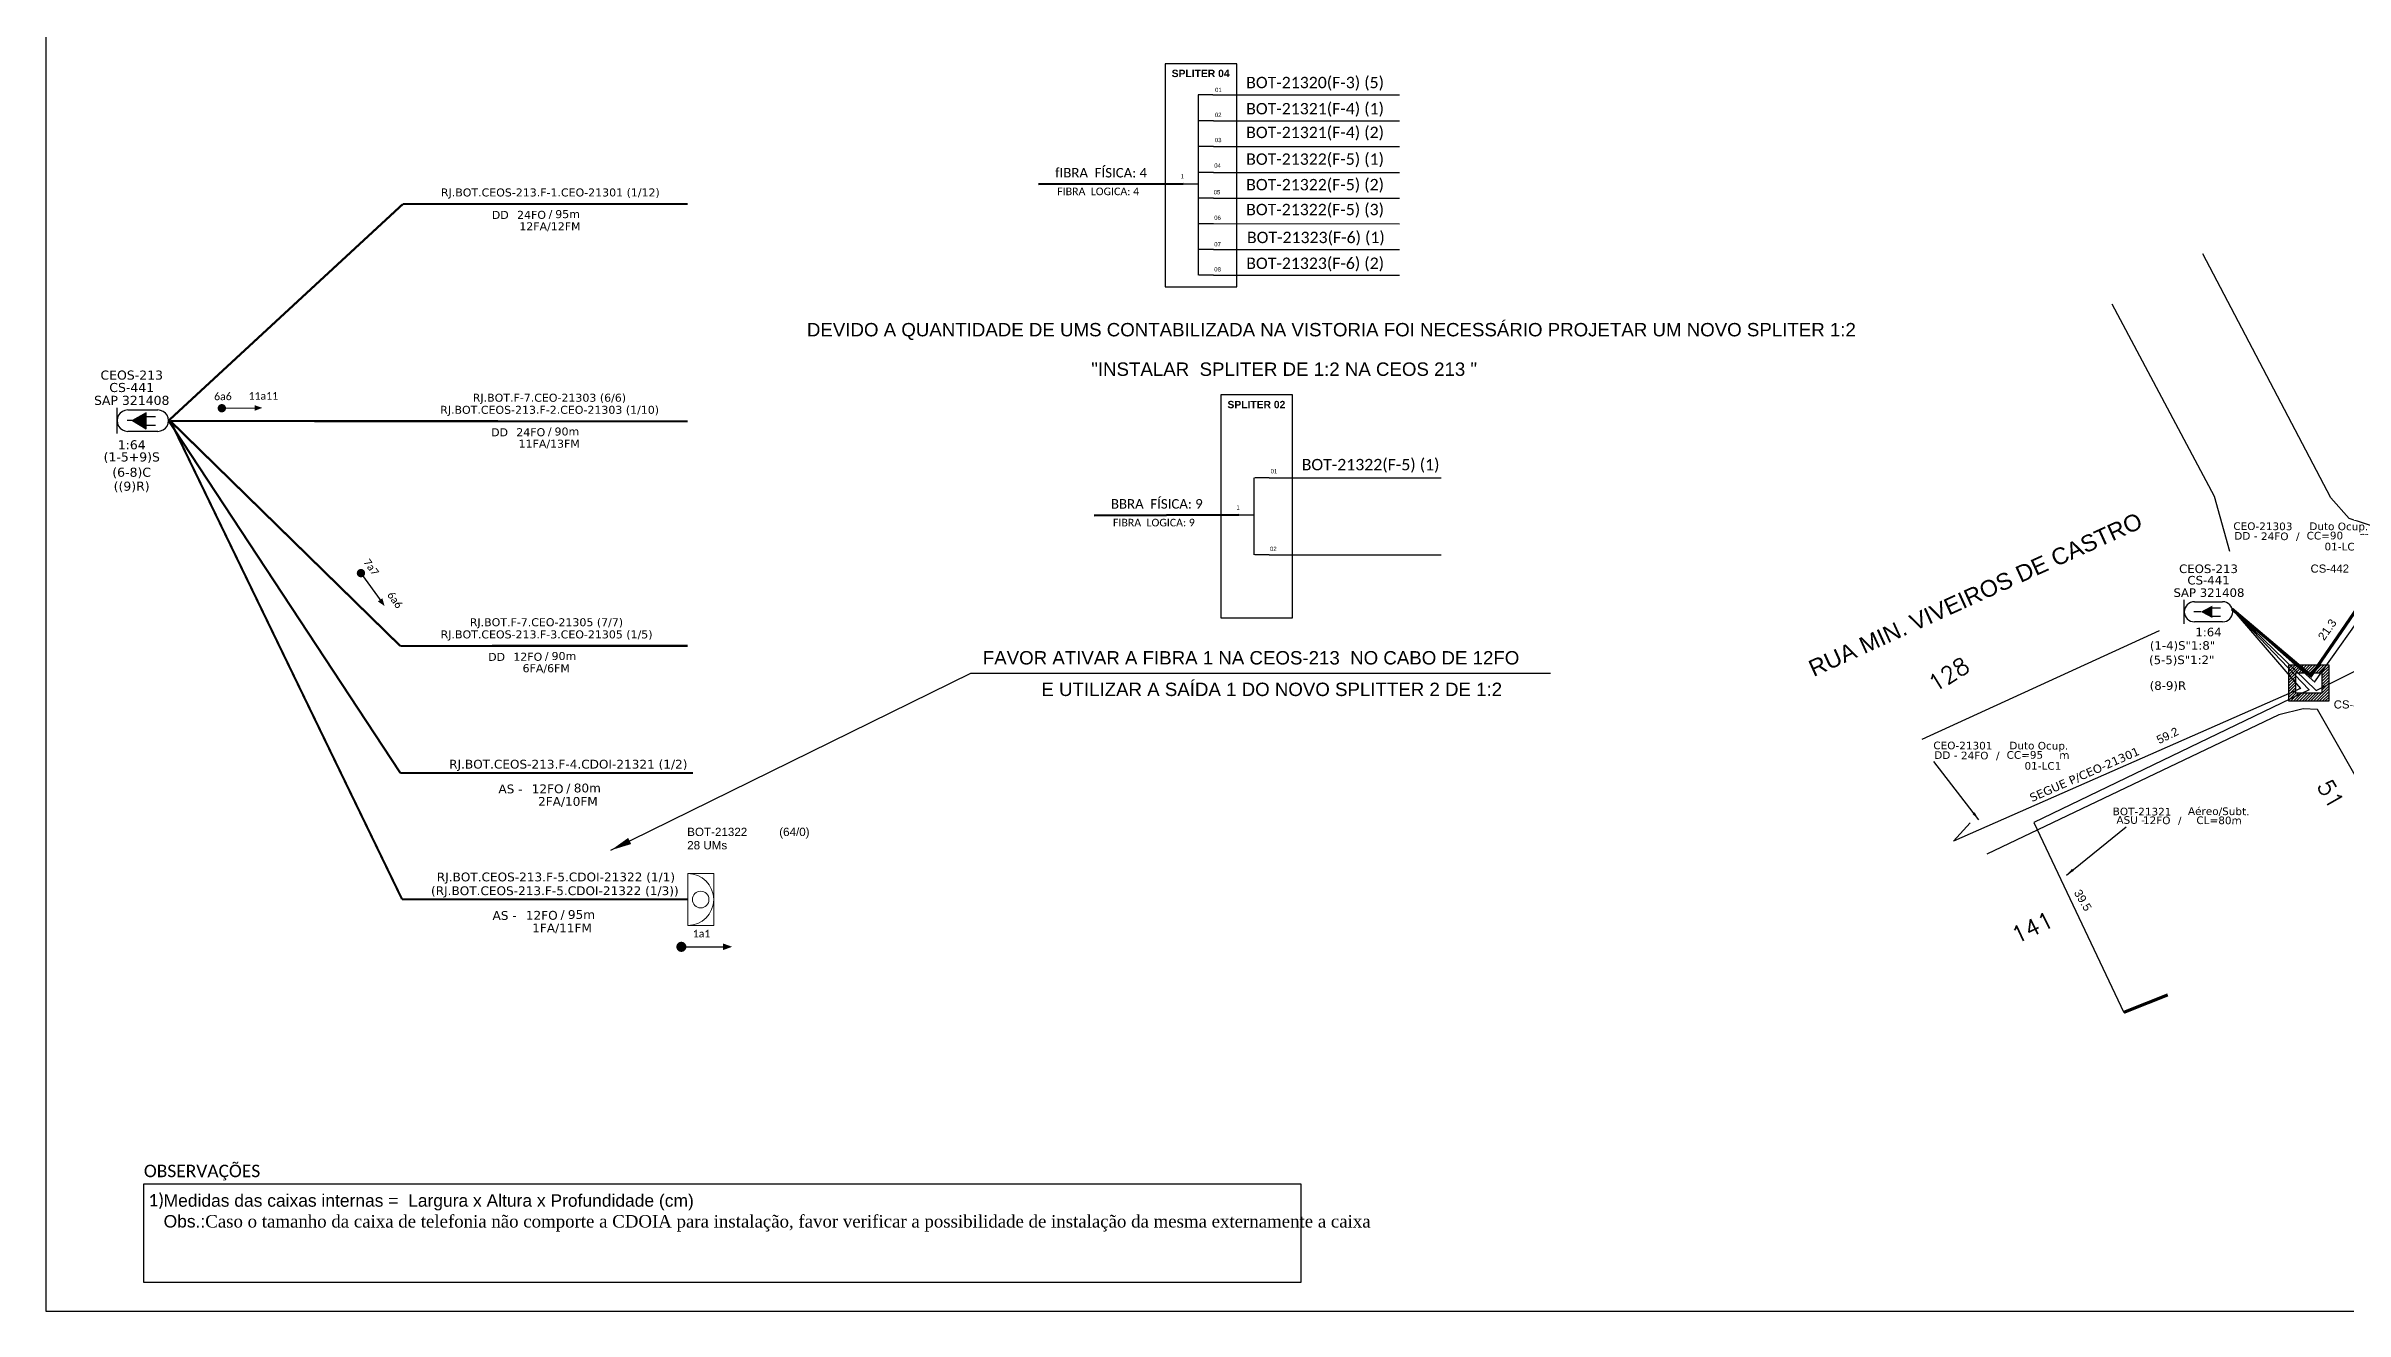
# Model space of a CAD drawing. Header units: metres. Extents: x -1286 to -445, y -500 to 94.
# Drawn here: x -1286 to -733, y -500 to -195 of the extents above; entities that cross this region are included whole.
import ezdxf
from ezdxf.enums import TextEntityAlignment as Align

# ---------------------------------------------------------------- set-up
doc = ezdxf.new("R2010")
doc.units = ezdxf.units.M
for name, color, linetype in [('10.1-Caixas Subterrâneas', 5, 'Continuous'), ('20.4-CEOS', 1, 'Continuous'), ('CAP a instalar', 1, 'Continuous'), ('FOLHAS', 7, 'Continuous'), ('label_cabos', 7, 'Continuous'), ('Legenda', 1, 'Continuous'), ('MUB', 252, 'Continuous'), ('SETA', 7, 'Continuous')]:
    doc.layers.add(name, color=color, linetype=linetype)
for name, color, linetype, lineweight in [("20.0-LEGENDA DOS CDO'S", 1, 'Continuous', 0), ('20.1-CDO_INTERIOR', 1, 'Continuous', 0), ('40.1-ETIQUETAS', 1, 'Continuous', 20)]:
    doc.layers.add(name, color=color, linetype=linetype, lineweight=lineweight)
doc.layers.add('EXTRA', color=50, linetype='Continuous', plot=False)
doc.styles.add('ARIAL', font='arial.ttf')
doc.styles.add('ROMANS', font='romans.shx')
doc.styles.add('siredit', font='verdana.ttf')
doc.styles.add('TELEMAR-RJ', font='arial.ttf')
doc.styles.add('WMF-Calibri0', font='calibri.ttf')
doc.linetypes.add('FENCELINE1', pattern='A,0.25,-0.1,[133,ltypeshp.shx,S=0.1,R=0,X=-0.1,Y=0],-0.1,1', length=1.45)
doc.dimstyles.new('CC', dxfattribs={"dimtxt": 0.8, "dimasz": 2, "dimexe": 0.18, "dimexo": 0.0625, "dimgap": 0.09, "dimtad": 0, "dimdec": 0, "dimrnd": 1, "dimzin": 0, "dimdsep": 46, "dimtxsty": 'siredit', "dimblk": 'NONE', "dimcen": 0, "dimse1": 1, "dimse2": 1, "dimsd1": 1, "dimsd2": 1, "dimclrt": 7, "dimadec": 0, "dimazin": 0, "dimtfac": 1, "dimtdec": 0, "dimtofl": 0, "dimtmove": 0, "dimatfit": 3, "dimfxl": 0, "dimtolj": 1, "dimtzin": 0, "dimarcsym": 0})
doc.dimstyles.new('ISO-25', dxfattribs={"dimtxt": 2.5, "dimasz": 2.5, "dimexe": 1.25, "dimexo": 0.625, "dimtad": 1, "dimtxsty": 'Standard', "dimcen": 2.5, "dimadec": 0, "dimazin": 0, "dimtfac": 1, "dimtmove": 0, "dimatfit": 3, "dimfxl": 0, "dimarcsym": 0})

# ---------------------------------------------------------------- blocks, each defined once
blk = doc.blocks.new('*X70')
at = {"color": 0, "linetype": 'Continuous'}
for p, q in [((-1.25, 0.34099), (-0.49099, 1.1)), ((-1.25, 0.517767), (-0.667767, 1.1)), ((-1.25, 0.694544), (-0.844544, 1.1)), ((-1.25, 0.87132), (-1.02132, 1.1)), ((-1.25, 1.048097), (-1.198097, 1.1)), ((-1.25, 0.164214), (-0.8035, 0.610714)), ((-1.25, -0.012563), (-0.8035, 0.433937)), ((-1.25, -0.18934), (-0.8035, 0.25716)), ((-1.25, -0.366117), (-0.8035, 0.080383)), ((-0.789214, 0.625), (-0.314214, 1.1)), ((-0.612437, 0.625), (-0.137437, 1.1)), ((-0.43566, 0.625), (0.03934, 1.1)), ((-0.258883, 0.625), (0.216117, 1.1)), ((-0.082107, 0.625), (0.392893, 1.1)), ((0.09467, 0.625), (0.56967, 1.1)), ((0.271447, 0.625), (0.746447, 1.1)), ((0.448223, 0.625), (0.923223, 1.1)), ((0.625, 0.625), (1.1, 1.1)), ((0.801777, 0.625), (1.25, 1.073223)), ((0.8035, 0.449947), (1.25, 0.896447)), ((0.8035, 0.27317), (1.25, 0.71967)), ((0.8035, 0.096393), (1.25, 0.542893)), ((0.8035, -0.080383), (1.25, 0.366117)), ((0.8035, -0.25716), (1.25, 0.18934)), ((0.8035, -0.433937), (1.25, 0.012563)), ((-1.25, -0.542893), (-0.8035, -0.096393)), ((-1.25, -0.71967), (-0.8035, -0.27317)), ((-1.25, -0.896447), (-0.8035, -0.449947)), ((-1.25, -1.073223), (-0.801777, -0.625)), ((-1.1, -1.1), (-0.625, -0.625)), ((-0.923223, -1.1), (-0.448223, -0.625)), ((-0.746447, -1.1), (-0.271447, -0.625)), ((-0.56967, -1.1), (-0.09467, -0.625)), ((-0.392893, -1.1), (0.082107, -0.625)), ((-0.216117, -1.1), (0.258883, -0.625)), ((-0.03934, -1.1), (0.43566, -0.625)), ((0.137437, -1.1), (0.612437, -0.625)), ((0.314214, -1.1), (0.789214, -0.625)), ((0.49099, -1.1), (1.25, -0.34099)), ((0.667767, -1.1), (1.25, -0.517767)), ((0.8035, -0.610714), (1.25, -0.164214)), ((0.844544, -1.1), (1.25, -0.694544)), ((1.02132, -1.1), (1.25, -0.87132)), ((1.198097, -1.1), (1.25, -1.048097))]:
    blk.add_line(p, q, dxfattribs=at)
blk = doc.blocks.new('MANHOLE_MQ')
at = {"color": 0, "linetype": 'Continuous'}
for p, q in [((0.00000623, 0.00000569), (-0.00000627, 0.00000569)), ((-0.00000627, 0.00000569), (-0.00000627, -0.00000531)), ((-0.00000404, 0.00000331), (0.00000399, 0.00000331)), ((-0.00000404, -0.00000294), (-0.00000404, 0.00000331)), ((0.00000399, 0.00000331), (0.00000399, -0.00000294)), ((0.00000623, -0.00000531), (0.00000623, 0.00000569)), ((-0.00000627, -0.00000531), (0.00000623, -0.00000531)), ((0.00000399, -0.00000294), (-0.00000404, -0.00000294)), ((0.00000399, -0.00000294), (0.00000399, -0.00000294))]:
    blk.add_line(p, q, dxfattribs=at)
at = {"color": 0, "linetype": 'Continuous', "xscale": 5e-06, "yscale": 5e-06, "zscale": 1e-05}
blk.add_blockref('*X70', (-0.00000002, 0.00000019), dxfattribs=at)
blk = doc.blocks.new('LEGENDA DOS CABOS')
at = {"layer": 'EXTRA', "color": 0, "style": 'siredit'}
for tag, p in [('ID', (4.6, 0.97)), ('XX', (9.03, 0.97))]:
    blk.add_attdef(tag, text='', height=0.48, rotation=359.69, dxfattribs=at).set_placement(p, align=Align.MIDDLE_CENTER)
at = {"layer": 'Legenda', "color": 0, "style": 'siredit'}
for tag, p in [('TIPO_CABO', (1.31, 0)), ('CABO', (4.69, -0.05)), ('/', (6.81, -0.05)), ('METROS', (10.03, -0.05))]:
    blk.add_attdef(tag, text='', height=0.8, rotation=359.69, dxfattribs=at).set_placement(p, align=Align.MIDDLE_CENTER)
blk = doc.blocks.new('_None')
blk = doc.blocks.new('Inst CB DT OCUP CFOA-SM-DD-G-24')
at = {"layer": 'label_cabos', "color": 0, "style": 'siredit'}
for tag, flags, p in [('ID_ATIVIDADE', 3, (1.31, 2.67)), ('FATOR', 1, (11.56, 2.55))]:
    blk.add_attdef(tag, text='', height=1, rotation=359.69, dxfattribs=dict(at, flags=flags)).set_placement(p, align=Align.MIDDLE_CENTER)
for tag, p in [('TIPO_CABO', (1.11, 0)), ('DESTINO_CABO', (3.13, 1.26)), ('CABO', (4.69, -0.05)), ('/', (7.71, -0.05)), ('LANCE', (10.41, 0.02)), ('TIPO_CABO', (13.11, 1.24)), ('UND', (16.46, 0)), ('FID', (13.65, -1.41))]:
    blk.add_attdef(tag, text='', height=1, rotation=359.69, dxfattribs=at).set_placement(p, align=Align.MIDDLE_CENTER)
blk.add_attdef('QTDE', (11.93, -0.45), '', height=1, rotation=359.69, dxfattribs=at)

msp = doc.modelspace()

# ---------------------------------------------------------------- hatches: boundary and pattern name
h = msp.add_hatch(color=5)
h.dxf.hatch_style = 1
h.paths.add_polyline_path([(-1261.95, -283.71), (-1265.29, -285.63), (-1264.77, -285.63), (-1261.95, -285.63)])
h.paths.add_polyline_path([(-1261.95, -285.63), (-1264.77, -285.63), (-1265.29, -285.63), (-1261.95, -287.56)])

# ---------------------------------------------------------------- linework, layer by layer
at = {"color": 7, "linetype": 'Continuous'}
for p, q in [((-1008.92, -207.22), (-1008.92, -250.65)), ((-1005.4, -207.22), (-1008.92, -207.22)), ((-1005.23, -213.51), (-1008.74, -213.51)), ((-1005.23, -219.7), (-1008.74, -219.7)), ((-1005.23, -225.92), (-1008.74, -225.92)), ((-1012.57, -228.65), (-1008.94, -228.65)), ((-1005.23, -232.08), (-1008.74, -232.08)), ((-1005.23, -238.25), (-1008.74, -238.25)), ((-1005.23, -244.44), (-1008.74, -244.44)), ((-1005.23, -250.61), (-1008.74, -250.61)), ((-995.51, -299.37), (-995.51, -317.91)), ((-991.82, -299.36), (-995.33, -299.36)), ((-999.16, -308.31), (-995.53, -308.31)), ((-991.82, -317.91), (-995.33, -317.91))]:
    msp.add_line(p, q, dxfattribs=at)
at = {"color": 10, "linetype": 'Continuous'}
for p, q in [((-1005.4, -207.22), (-960.46, -207.23)), ((-1005.23, -213.51), (-960.46, -213.52)), ((-1005.23, -219.68), (-960.46, -219.7)), ((-1005.23, -225.91), (-960.46, -225.92)), ((-1005.23, -232.07), (-960.46, -232.08)), ((-1005.23, -238.23), (-960.46, -238.25)), ((-1005.23, -244.42), (-960.46, -244.44)), ((-1005.23, -250.61), (-960.46, -250.63)), ((-991.82, -299.35), (-950.44, -299.36)), ((-991.82, -317.9), (-950.44, -317.91))]:
    msp.add_line(p, q, dxfattribs=at)
at = {"color": 1, "linetype": 'Continuous', "lineweight": 60}
for p, q in [((-1012.57, -228.65), (-1047.35, -228.76)), ((-999.16, -308.31), (-1033.95, -308.42))]:
    msp.add_line(p, q, dxfattribs=at)
at = {"color": 0}
for p, q in [((-1262.5, -469.23), (-984.25, -469.23)), ((-1262.5, -492.93), (-1262.5, -469.23)), ((-984.25, -469.23), (-984.25, -492.93)), ((-984.25, -492.93), (-1262.5, -492.93))]:
    msp.add_line(p, q, dxfattribs=at)
msp.add_lwpolyline([(-1286.07, -499.81), (-445.07, -499.81), (-445.07, 94.19), (-1286.07, 94.19)], close=True)
at = {"color": 7}
for points in [[(-1016.89, -253.43), (-999.61, -253.43), (-999.61, -199.78), (-1016.89, -199.78)], [(-1003.48, -333.09), (-986.2, -333.09), (-986.2, -279.44), (-1003.48, -279.44)]]:
    msp.add_lwpolyline(points, close=True, dxfattribs=at)
for points, const_width in [([(-1244.27, -282.64, 1), (-1243.27, -282.64, 1)], 1), ([(-1210.59, -321.9, 1), (-1210.01, -322.72, 1)], 1), ([(-1133.84, -412.2, 1), (-1132.63, -412.2, 1)], 1.21)]:
    msp.add_lwpolyline(points, format="xyb", close=True, dxfattribs=dict(const_width=const_width))
at = {"color": 5}
msp.add_lwpolyline([(-1261.95, -283.71), (-1265.29, -285.63), (-1261.95, -287.56)], close=True, dxfattribs=at)
at = {"layer": '20.1-CDO_INTERIOR', "color": 1, "lineweight": 18}
msp.add_lwpolyline([(-1125.46, -407.07), (-1125.46, -394.57), (-1131.71, -394.57), (-1131.71, -407.07)], close=True, dxfattribs=at)
msp.add_circle((-1128.59, -400.82), 2, dxfattribs=at)
msp.add_arc((-1131.71, -400.82), 6.25, 270, 90, dxfattribs=at)
at = {"layer": '20.4-CEOS', "color": 5}
for p, q in [((-1268.96, -288.74), (-1268.96, -282.52)), ((-1264.77, -285.63), (-1266.51, -285.63)), ((-1266.39, -283.05), (-1259.16, -283.05)), ((-1264.77, -285.63), (-1261.95, -285.63)), ((-1261.92, -284.61), (-1259.72, -284.61)), ((-1261.92, -286.75), (-1259.72, -286.75)), ((-1259.16, -288.21), (-1266.39, -288.21)), ((-769.3, -329.18), (-762.5, -329.18)), ((-762.5, -334.03), (-769.3, -334.03))]:
    msp.add_line(p, q, dxfattribs=at)
for points in [[(-771.73, -334.53), (-771.73, -328.69)], [(-767.78, -331.61), (-769.41, -331.61)], [(-765.1, -330.65), (-763.03, -330.65)], [(-765.1, -332.66), (-763.03, -332.66)]]:
    msp.add_lwpolyline(points, dxfattribs=at)
msp.add_lwpolyline([(-767.78, -331.61, 0, 2.99, 0), (-764.97, -331.61, 2.99, 2.99, 0)], format="xyseb", dxfattribs=at)
for centre, start, end in [((-769.3, -331.61), 90, 270), ((-762.5, -331.61), 270, 90)]:
    msp.add_arc(centre, 2.42, start, end, dxfattribs=at)
for centre, major_axis, start_param, end_param in [((-1266.39, -285.63), (1.82, 1.82), 0.785398, 3.926991), ((-1259.16, -285.63), (-1.82, 1.82), 2.356194, 5.497787)]:
    msp.add_ellipse(centre, major_axis=major_axis, ratio=1, start_param=start_param, end_param=end_param, dxfattribs=at)
at = {"layer": 'CAP a instalar', "color": 7, "ltscale": 7, "const_width": 0.513}
for points in [[(-1256.58, -285.63), (-1200.21, -233.52)], [(-1200.21, -233.52), (-1131.71, -233.52)], [(-1256.15, -285.71), (-1131.71, -285.8)], [(-1256.15, -285.71), (-1200.85, -339.82)], [(-1200.85, -339.82), (-1131.71, -339.79)]]:
    msp.add_lwpolyline(points, dxfattribs=at)
at = {"layer": 'CAP a instalar', "color": 8, "linetype": 'FENCELINE1', "ltscale": 7, "const_width": 0.513}
for points in [[(-1256.58, -285.63), (-1200.81, -370.4)], [(-1200.81, -370.4), (-1130.41, -370.4)]]:
    msp.add_lwpolyline(points, dxfattribs=at)
at = {"layer": 'CAP a instalar', "color": 1, "linetype": 'FENCELINE1', "ltscale": 7, "const_width": 0.513}
for points in [[(-1256.15, -285.71), (-1200.42, -400.75)], [(-1200.42, -400.75), (-1131.64, -400.75)]]:
    msp.add_lwpolyline(points, dxfattribs=at)
at = {"layer": 'CAP a instalar', "color": 7, "linetype": 'FENCELINE1', "ltscale": 6}
for points in [[(-740.44, -348.51), (-726.07, -328.31), (-667.42, -290.27)], [(-740, -350.56), (-647.65, -304.48)], [(-760.27, -330.92), (-740.33, -348.55)], [(-760.27, -330.92), (-740, -350.56)], [(-760.27, -330.92), (-741.67, -350.4)], [(-760.27, -330.92), (-743.78, -350.06)], [(-743.78, -350.06), (-827.21, -386.78), (-823.2, -382.41)], [(-741.67, -350.4), (-807.88, -382.3), (-786.28, -427.97)]]:
    msp.add_lwpolyline(points, dxfattribs=at)
at = {"layer": 'CAP a instalar', "color": 1, "linetype": 'FENCELINE1', "ltscale": 6, "const_width": 0.759}
msp.add_lwpolyline([(-760.27, -330.92), (-741.25, -346.99), (-726.89, -326.04)], dxfattribs=at)
at = {"layer": 'CAP a instalar', "color": 8, "linetype": 'FENCELINE1', "ltscale": 0.18, "const_width": 0.759}
msp.add_lwpolyline([(-786.28, -427.97), (-775.7, -423.75)], dxfattribs=at)
at = {"layer": 'MUB', "color": 4}
for points in [[(-669.34, -289.5), (-717.09, -312.08), (-725.18, -311.39), (-732.09, -309.15), (-736.44, -304.16), (-767.26, -245.5)], [(-760.75, -317.1), (-764.44, -303.86), (-789.05, -257.57)], [(-834.78, -362.28), (-777.69, -336.07)], [(-685.84, -449.46), (-739.65, -355.11), (-743.17, -354.98), (-748.96, -356.39), (-819.23, -389.91)]]:
    msp.add_lwpolyline(points, dxfattribs=at)
at = {"layer": 'SETA'}
for points in [[(-1243.77, -282.64), (-1235.17, -282.58)], [(-1210.3, -322.31), (-1205.3, -329.3)], [(-1132.81, -412.21), (-1122.4, -412.21)]]:
    msp.add_lwpolyline(points, dxfattribs=at)
for points in [[(-1235.87, -281.91), (-1234.03, -282.56), (-1235.86, -283.24)], [(-1205.15, -328.35), (-1204.62, -330.22), (-1206.23, -329.12)], [(-1123.24, -411.38), (-1121.02, -412.19), (-1123.24, -413)]]:
    msp.add_solid(points, dxfattribs=at)

# ---------------------------------------------------------------- block references
at = {"color": 0, "lineweight": 0}
ref = msp.add_blockref('Inst CB DT OCUP CFOA-SM-DD-G-24', (-758.55, -313.34), dxfattribs=dict(at, xscale=1.830508474576271, yscale=1.830508474576271, zscale=1.830508474576271))
ref.add_attrib('DESTINO_CABO', 'CEO-21303', dxfattribs={"layer": 'label_cabos', "color": 0, "height": 1.831, "rotation": 359.69, "style": 'siredit'}).set_placement((-752.82, -311.03), align=Align.MIDDLE_CENTER)
ref.add_attrib('TIPO_CABO', 'Duto Ocup.', dxfattribs={"layer": 'label_cabos', "color": 0, "height": 1.831, "rotation": 359.69, "style": 'siredit'}).set_placement((-734.56, -311.06), align=Align.MIDDLE_CENTER)
ref.add_attrib('/', '/', dxfattribs={"layer": 'label_cabos', "color": 0, "height": 1.83, "rotation": 359.69, "style": 'siredit'}).set_placement((-744.43, -313.44), align=Align.MIDDLE_CENTER)
ref.add_attrib('FID', '01-LC2', dxfattribs={"layer": 'label_cabos', "color": 0, "height": 1.831, "rotation": 359.69, "style": 'siredit'}).set_placement((-733.57, -315.93), align=Align.MIDDLE_CENTER)
ref.add_attrib('LANCE', 'CC=', dxfattribs={"layer": 'label_cabos', "color": 0, "height": 1.831, "rotation": 359.69, "style": 'siredit'}).set_placement((-739.5, -313.3), align=Align.MIDDLE_CENTER)
ref.add_attrib('UND', 'm', dxfattribs={"layer": 'label_cabos', "color": 0, "height": 1.83, "rotation": 359.69, "style": 'siredit'}).set_placement((-728.41, -313.34), align=Align.MIDDLE_CENTER)
ref.add_attrib('CABO', '24FO', dxfattribs={"layer": 'label_cabos', "color": 0, "height": 1.831, "rotation": 359.69, "style": 'siredit'}).set_placement((-749.97, -313.44), align=Align.MIDDLE_CENTER)
ref.add_attrib('TIPO_CABO', 'DD - ', dxfattribs={"layer": 'label_cabos', "color": 0, "height": 1.831, "rotation": 359.69, "style": 'siredit'}).set_placement((-756.52, -313.35), align=Align.MIDDLE_CENTER)
ref.add_attrib('QTDE', '90', (-736.72, -314.17), dxfattribs={"layer": 'label_cabos', "color": 0, "height": 1.831, "rotation": 359.69, "style": 'siredit'})
ref = msp.add_blockref('Inst CB DT OCUP CFOA-SM-DD-G-24', (-830.71, -366.09), dxfattribs=dict(at, xscale=1.830508474576271, yscale=1.830508474576271, zscale=1.830508474576271))
ref.add_attrib('DESTINO_CABO', 'CEO-21301', dxfattribs={"layer": 'label_cabos', "color": 0, "height": 1.831, "rotation": 359.69, "style": 'siredit'}).set_placement((-824.98, -363.78), align=Align.MIDDLE_CENTER)
ref.add_attrib('TIPO_CABO', 'Duto Ocup.', dxfattribs={"layer": 'label_cabos', "color": 0, "height": 1.831, "rotation": 359.69, "style": 'siredit'}).set_placement((-806.72, -363.81), align=Align.MIDDLE_CENTER)
ref.add_attrib('/', '/', dxfattribs={"layer": 'label_cabos', "color": 0, "height": 1.83, "rotation": 359.69, "style": 'siredit'}).set_placement((-816.59, -366.18), align=Align.MIDDLE_CENTER)
ref.add_attrib('FID', '01-LC1', dxfattribs={"layer": 'label_cabos', "color": 0, "height": 1.831, "rotation": 359.69, "style": 'siredit'}).set_placement((-805.73, -368.67), align=Align.MIDDLE_CENTER)
ref.add_attrib('LANCE', 'CC=', dxfattribs={"layer": 'label_cabos', "color": 0, "height": 1.831, "rotation": 359.69, "style": 'siredit'}).set_placement((-811.66, -366.05), align=Align.MIDDLE_CENTER)
ref.add_attrib('UND', 'm', dxfattribs={"layer": 'label_cabos', "color": 0, "height": 1.83, "rotation": 359.69, "style": 'siredit'}).set_placement((-800.58, -366.08), align=Align.MIDDLE_CENTER)
ref.add_attrib('CABO', '24FO', dxfattribs={"layer": 'label_cabos', "color": 0, "height": 1.831, "rotation": 359.69, "style": 'siredit'}).set_placement((-822.14, -366.18), align=Align.MIDDLE_CENTER)
ref.add_attrib('TIPO_CABO', 'DD - ', dxfattribs={"layer": 'label_cabos', "color": 0, "height": 1.831, "rotation": 359.69, "style": 'siredit'}).set_placement((-828.68, -366.09), align=Align.MIDDLE_CENTER)
ref.add_attrib('QTDE', '95', (-808.88, -366.92), dxfattribs={"layer": 'label_cabos', "color": 0, "height": 1.831, "rotation": 359.69, "style": 'siredit'})
at = {"layer": '10.1-Caixas Subterrâneas', "color": 30, "xscale": 780498.4376407928, "yscale": 780498.4376407928, "zscale": 780498.4376407928, "rotation": 180.0000000000633}
msp.add_blockref('MANHOLE_MQ', (-741.81, -348.61), dxfattribs=at)
at = {"layer": 'label_cabos', "color": 0, "lineweight": 0}
ref = msp.add_blockref('LEGENDA DOS CABOS', (-789.64, -382.64), dxfattribs=dict(at, xscale=1.830508474576271, yscale=1.830508474576271, zscale=1.830508474576271))
ref.add_attrib('ID', 'BOT-21321', dxfattribs={"color": 0, "height": 1.831, "rotation": 359.69, "style": 'siredit'}).set_placement((-781.88, -379.66), align=Align.MIDDLE_CENTER)
ref.add_attrib('CABO', '12FO', dxfattribs={"color": 0, "height": 1.831, "rotation": 359.69, "style": 'siredit'}).set_placement((-778.36, -381.77), align=Align.MIDDLE_CENTER)
ref.add_attrib('METROS', 'CL=80m', dxfattribs={"color": 0, "height": 1.831, "rotation": 359.69, "style": 'siredit'}).set_placement((-763.36, -381.77), align=Align.MIDDLE_CENTER)
ref.add_attrib('XX', 'Aéreo/Subt.', dxfattribs={"color": 0, "height": 1.8305, "rotation": 359.69, "style": 'siredit'}).set_placement((-763.45, -379.58), align=Align.MIDDLE_CENTER)
ref.add_attrib('/', '/', dxfattribs={"color": 0, "height": 1.83, "rotation": 359.69, "style": 'siredit'}).set_placement((-772.81, -381.77), align=Align.MIDDLE_CENTER)
ref.add_attrib('TIPO_CABO', 'ASU -', dxfattribs={"color": 0, "height": 1.831, "rotation": 359.69, "style": 'siredit'}).set_placement((-784.62, -381.69), align=Align.MIDDLE_CENTER)

# ---------------------------------------------------------------- texts
at = {"color": 1, "lineweight": 0, "style": 'ARIAL'}
for s, p in [('DEVIDO A QUANTIDADE DE UMS CONTABILIZADA NA VISTORIA FOI NECESSÁRIO PROJETAR UM NOVO SPLITER 1:2', (-1103.04, -265.35)), ('"INSTALAR  SPLITER DE 1:2 NA CEOS 213 "', (-1034.64, -274.85)), ('FAVOR ATIVAR A FIBRA 1 NA CEOS-213  NO CABO DE 12FO', (-1060.72, -344.28)), ('E UTILIZAR A SAÍDA 1 DO NOVO SPLITTER 2 DE 1:2', (-1046.64, -351.87))]:
    msp.add_text(s, height=3.2155, dxfattribs=at).set_placement(p)
at = {"style": 'WMF-Calibri0'}
msp.add_text('OBSERVAÇÕES', height=3, dxfattribs=at).set_placement((-1262.52, -467.61))
at = {"attachment_point": 5}
for s, insert, char_height, width in [('{\\fArial|b1|i0|c0|p34;\\C10;SPLITER 04}', (-1008.33, -202.11), 1.7753, 17.28), ('\\pt9.00003;{\\fCalibri|b0|i0|c0|p34;\\C7;BOT-21320(F-3) (5)}', (-980.8, -204.59), 2.7432, 40.9104), ('\\C7;\\fArial|b0|i0|;\\H1.0273588255048;01 ', (-1004.06, -206.08), 1.7753, 3.5602), ('\\pt9.00003;{\\fCalibri|b0|i0|c0|p34;\\C7;BOT-21321(F-4) (1)}', (-980.8, -210.88), 2.7432, 40.9104), ('\\C7;\\fArial|b0|i0|;\\H1.0273588255048;02 ', (-1004.11, -212.08), 1.7753, 3.7582), ('\\pt9.00003;{\\fCalibri|b0|i0|c0|p34;\\C7;BOT-21321(F-4) (2)}', (-980.8, -216.59), 2.7432, 40.9104), ('\\C7;\\fArial|b0|i0|;\\H1.0273588255048;03 ', (-1004.11, -218.13), 1.7753, 3.456), ('\\pt9.00003;{\\fCalibri|b0|i0|c0|p34;\\C3;BOT-21322(F-5) (1)}', (-980.8, -223.01), 2.7432, 40.9104), ('{\\fCalibri|b0|i0|c0|p34;\\C7;fIBRA  FÍSICA: 4}', (-1032.28, -226), 2.2859, 34.56), ('\\C7;\\fArial|b0|i0|;\\H1.0273588255048;1', (-1012.74, -226.82), 1.7753, 1.7584), ('\\C7;\\fArial|b0|i0|;\\H1.0273588255048;04 ', (-1004.26, -224.27), 1.7753, 3.7582), ('{\\fCalibri|b0|i0|c0|p34;\\C7;FIBRA  LOGICA: 4}', (-1032.98, -230.49), 1.8289, 34.56), ('\\C7;\\fArial|b0|i0|;\\H1.0273588255048;05 ', (-1004.39, -230.68), 1.7753, 4.6222), ('\\pt9.00003;{\\fCalibri|b0|i0|c0|p34;\\C3;BOT-21322(F-5) (2)}', (-980.8, -229.15), 2.7432, 40.9104), ('\\C7;\\fArial|b0|i0|;\\H1.0273588255048;06 ', (-1004.26, -236.82), 1.7753, 3.7582), ('\\pt9.00003;{\\fCalibri|b0|i0|c0|p34;\\C3;BOT-21322(F-5) (3)}', (-980.8, -235.14), 2.7432, 40.9104), ('\\C7;\\fArial|b0|i0|;\\H1.0273588255048;07 ', (-1004.26, -243.19), 1.7753, 3.7582), ('\\pt9.00003;{\\fCalibri|b0|i0|c0|p34;\\C7;BOT-21323(F-6) (1)}', (-980.61, -241.85), 2.7432, 40.9104), ('\\C7;\\fArial|b0|i0|;\\H1.0273588255048;08 ', (-1004.26, -249.23), 1.7753, 3.7582), ('\\pt9.00003;{\\fCalibri|b0|i0|c0|p34;\\C7;BOT-21323(F-6) (2)}', (-980.78, -248.07), 2.7432, 40.9104), ('{\\fArial|b1|i0|c0|p34;\\C10;SPLITER 02}', (-994.92, -281.77), 1.7753, 16.6219), ('\\C7;\\fArial|b0|i0;\\H0.578704x;01 ', (-990.7, -297.79), 1.7753, 3.456), ('\\pt9.00003;{\\fCalibri|b0|i0|c0|p34;\\C1;BOT-21322(F-5) (1)}', (-967.45, -296.5), 2.7432, 40.9104), ('{\\fCalibri|b0|i0|c0|p34;\\C7;BBRA  FÍSICA: 9}', (-1018.87, -305.66), 2.2859, 34.56), ('{\\fCalibri|b0|i0|c0|p34;\\C7;FIBRA  LOGICA: 9}', (-1019.57, -310.16), 1.8289, 34.56), ('\\C7;\\fArial|b0|i0|;\\H1.0273588255048;1', (-999.33, -306.49), 1.7753, 1.7584), ('\\C7;\\fArial|b0|i0;\\H0.578704x;02 ', (-990.85, -316.48), 1.7753, 3.7582), ('{\\fCalibri|b0|i0|c0|p34;\\C7;1a1}', (-1128.38, -409.03), 1.815, 30.6841)]:
    msp.add_mtext(s, dxfattribs=dict(at, insert=insert, char_height=char_height, width=width))
at = {"char_height": 1.82, "width": 25.3588, "attachment_point": 5}
for s, insert, rotation in [('{\\fCalibri|b0|i0|c0|p34;\\C7;6a6}', (-1243.51, -279.8), 0.3801), ('\\C7;\\fCalibri|b0|i0|c0|p34;11a11', (-1233.79, -279.68), 0.3801), ('{\\fCalibri|b0|i0|c0|p34;\\C7;7a7}', (-1207.83, -320.89), 305.5634), ('\\C7;\\fCalibri|b0|i0|c0|p34;6a6', (-1202.13, -328.76), 305.5634)]:
    msp.add_mtext(s, dxfattribs=dict(at, insert=insert, rotation=rotation))
at = {"char_height": 3, "width": 277.1819, "attachment_point": 1}
for s, insert, style in [('1)', (-1261.44, -471.63), 'WMF-Calibri0'), ('Medidas das caixas internas =  Largura x Altura x Profundidade (cm)\\PObs.:{\\fTimes New Roman|b0|i0|c0|p16;Caso o tamanho da caixa de telefonia não comporte a CDOIA para instalação, favor verificar a possibilidade de instalação da mesma externamente a caixa}', (-1257.77, -471.72), 'ARIAL')]:
    msp.add_mtext(s, dxfattribs=dict(at, insert=insert, style=style))
at = {"layer": '10.1-Caixas Subterrâneas', "color": 30, "style": 'ARIAL'}
for s, p in [('CS-442', (-741.36, -322.19)), ('CS-441', (-735.78, -354.87))]:
    msp.add_text(s, height=1.953, dxfattribs=at).set_placement(p)
at = {"layer": "20.0-LEGENDA DOS CDO'S", "color": 1, "style": 'ARIAL'}
for s, p in [('28 UMs', (-1131.83, -388.76)), ('BOT-21322', (-1131.83, -385.55))]:
    msp.add_text(s, height=2, dxfattribs=at).set_placement(p)
msp.add_text('        (64/0)', height=2.0005, dxfattribs=at).set_placement((-1109.15, -385.55), align=Align.CENTER)
at = {"layer": '20.4-CEOS', "color": 5, "style": 'siredit'}
for s, height, p in [('CEOS-213', 2.183, (-1265.44, -273.58)), ('SAP 321408', 2.183, (-1265.44, -279.65)), ('CS-441', 2.183, (-1265.44, -276.56)), ('1:64', 2.183, (-1265.44, -290.34)), ('(6-8)C', 2.183, (-1265.46, -296.94)), ('((9)R)', 2.183, (-1265.46, -300.3)), ('CEOS-213', 2.054, (-765.9, -320.23)), ('SAP 321408', 2.054, (-765.79, -325.97)), ('CS-441', 2.054, (-765.9, -322.98)), ('1:64', 2.054, (-765.9, -335.45))]:
    msp.add_text(s, height=height, dxfattribs=at).set_placement(p, align=Align.TOP_CENTER)
at = {"layer": '20.4-CEOS', "color": 1, "style": 'siredit'}
msp.add_text('(1-5+9)S', height=2.183, dxfattribs=at).set_placement((-1265.44, -293.26), align=Align.TOP_CENTER)
at = {"layer": '20.4-CEOS', "color": 5, "style": 'siredit'}
for s, height, p in [('(5-5)S"1:2"', 2.0536, (-780.2, -344.19)), ('(1-4)S"1:8"', 2.0536, (-780.01, -340.73)), ('(8-9)R', 2.054, (-780.05, -350.38))]:
    msp.add_text(s, height=height, dxfattribs=at).set_placement(p)
at = {"layer": '20.4-CEOS', "color": 7, "style": 'siredit'}
msp.add_text('SEGUE P/CEO-21301', height=2.0127, rotation=23.7577, dxfattribs=at).set_placement((-795.73, -370.72), align=Align.MIDDLE_CENTER)
at = {"layer": '40.1-ETIQUETAS', "color": 7, "style": 'siredit'}
for s, height, p in [('RJ.BOT.CEOS-213.F-1.CEO-21301 (1/12)', 1.9246, (-1164.75, -230.73)), ('12FA/12FM', 1.925, (-1164.85, -238.88)), ('RJ.BOT.CEOS-213.F-2.CEO-21303 (1/10)', 1.9246, (-1164.93, -283.02)), ('RJ.BOT.F-7.CEO-21303 (6/6)', 1.9246, (-1164.97, -280.11)), ('11FA/13FM', 1.925, (-1165.02, -291.17)), ('RJ.BOT.CEOS-213.F-3.CEO-21305 (1/5)', 1.9246, (-1165.65, -337.04)), ('RJ.BOT.F-7.CEO-21305 (7/7)', 1.9246, (-1165.69, -334.12)), ('6FA/6FM', 1.925, (-1165.74, -345.18))]:
    msp.add_text(s, height=height, dxfattribs=at).set_placement(p, align=Align.MIDDLE_CENTER)
for s, height, p in [('DD', 1.925, (-1174.76, -236.14)), ('24FO', 1.925, (-1165.8, -236.12)), ('/', 1.92, (-1164.28, -235.94)), ('DD', 1.925, (-1174.93, -288.43)), ('24FO', 1.925, (-1165.98, -288.41)), ('/', 1.92, (-1164.46, -288.23)), ('DD', 1.925, (-1175.65, -342.45)), ('12FO', 1.925, (-1166.69, -342.42)), ('/', 1.92, (-1165.18, -342.24))]:
    msp.add_text(s, height=height, dxfattribs=at).set_placement(p, align=Align.MIDDLE_RIGHT)
for s, p in [('95m', (-1163.56, -235.94)), ('90m', (-1163.74, -288.23)), ('90m', (-1164.45, -342.24))]:
    msp.add_text(s, height=1.925, dxfattribs=at).set_placement(p, align=Align.MIDDLE_LEFT)
at = {"layer": '40.1-ETIQUETAS', "color": 8, "style": 'siredit'}
for s, p in [('RJ.BOT.CEOS-213.F-4.CDOI-21321 (1/2)', (-1160.43, -368.26)), ('2FA/10FM', (-1160.53, -377.22))]:
    msp.add_text(s, height=2.117, dxfattribs=at).set_placement(p, align=Align.MIDDLE_CENTER)
for s, height, p in [('AS -', 2.117, (-1171.44, -374.22)), ('12FO', 2.117, (-1161.58, -374.19)), ('/', 2.12, (-1159.92, -373.99))]:
    msp.add_text(s, height=height, dxfattribs=at).set_placement(p, align=Align.MIDDLE_RIGHT)
msp.add_text('80m', height=2.117, dxfattribs=at).set_placement((-1159.12, -373.99), align=Align.MIDDLE_LEFT)
at = {"layer": '40.1-ETIQUETAS', "color": 5, "style": 'siredit'}
msp.add_text('(RJ.BOT.CEOS-213.F-5.CDOI-21322 (1/3))', height=2.117, dxfattribs=at).set_placement((-1163.67, -398.7), align=Align.MIDDLE_CENTER)
at = {"layer": '40.1-ETIQUETAS', "color": 1, "style": 'siredit'}
for s, p in [('RJ.BOT.CEOS-213.F-5.CDOI-21322 (1/1)', (-1163.41, -395.39)), ('1FA/11FM', (-1161.94, -407.66))]:
    msp.add_text(s, height=2.117, dxfattribs=at).set_placement(p, align=Align.MIDDLE_CENTER)
for s, height, p in [('AS -', 2.117, (-1172.85, -404.65)), ('12FO', 2.117, (-1162.99, -404.62)), ('/', 2.12, (-1161.32, -404.43))]:
    msp.add_text(s, height=height, dxfattribs=at).set_placement(p, align=Align.MIDDLE_RIGHT)
msp.add_text('95m', height=2.117, dxfattribs=at).set_placement((-1160.53, -404.43), align=Align.MIDDLE_LEFT)
at = {"layer": 'FOLHAS', "color": 2, "style": 'TELEMAR-RJ'}
for s, rotation, p in [('21.3', 54.6661, (-737.35, -335.88)), ('59.2', 25.9677, (-775.77, -361.37)), ('39.5', 300.5435, (-796.11, -401))]:
    msp.add_text(s, height=2.002, rotation=rotation, dxfattribs=at).set_placement(p, align=Align.MIDDLE)
at = {"layer": 'MUB', "color": 5, "style": 'ARIAL'}
msp.add_text('RUA MIN. VIVEIROS DE CASTRO', height=4.0037, rotation=24.444, dxfattribs=at).set_placement((-860.9, -347.33))
at = {"layer": 'MUB', "color": 0, "style": 'ROMANS'}
for s, rotation, p in [('128', 31.8223, (-828.4, -346.66)), ('51', 299.696, (-736.52, -375.42)), ('141', 25.2967, (-808.3, -407.55))]:
    msp.add_text(s, height=4.004, rotation=rotation, dxfattribs=at).set_placement(p, align=Align.MIDDLE_CENTER)

# ---------------------------------------------------------------- leaders
at = {"color": 1}
msp.add_leader([(-1150.16, -388.95), (-1063.6, -346.34), (-924.19, -346.34)], dimstyle='ISO-25', override={"dimasz": 5, "dimgap": 0.625, "dimtad": 0}, dxfattribs=at)
at = {"layer": 'label_cabos'}
msp.add_leader([(-821.18, -381.63), (-832, -367.58)], dimstyle='CC', override={"dimasz": 2, "dimgap": 0.09, "dimtad": 0}, dxfattribs=at)
msp.add_leader([(-800.07, -394.95), (-785.7, -383.3)], dimstyle='CC', dxfattribs=at)

doc.saveas('drawing.dxf')
